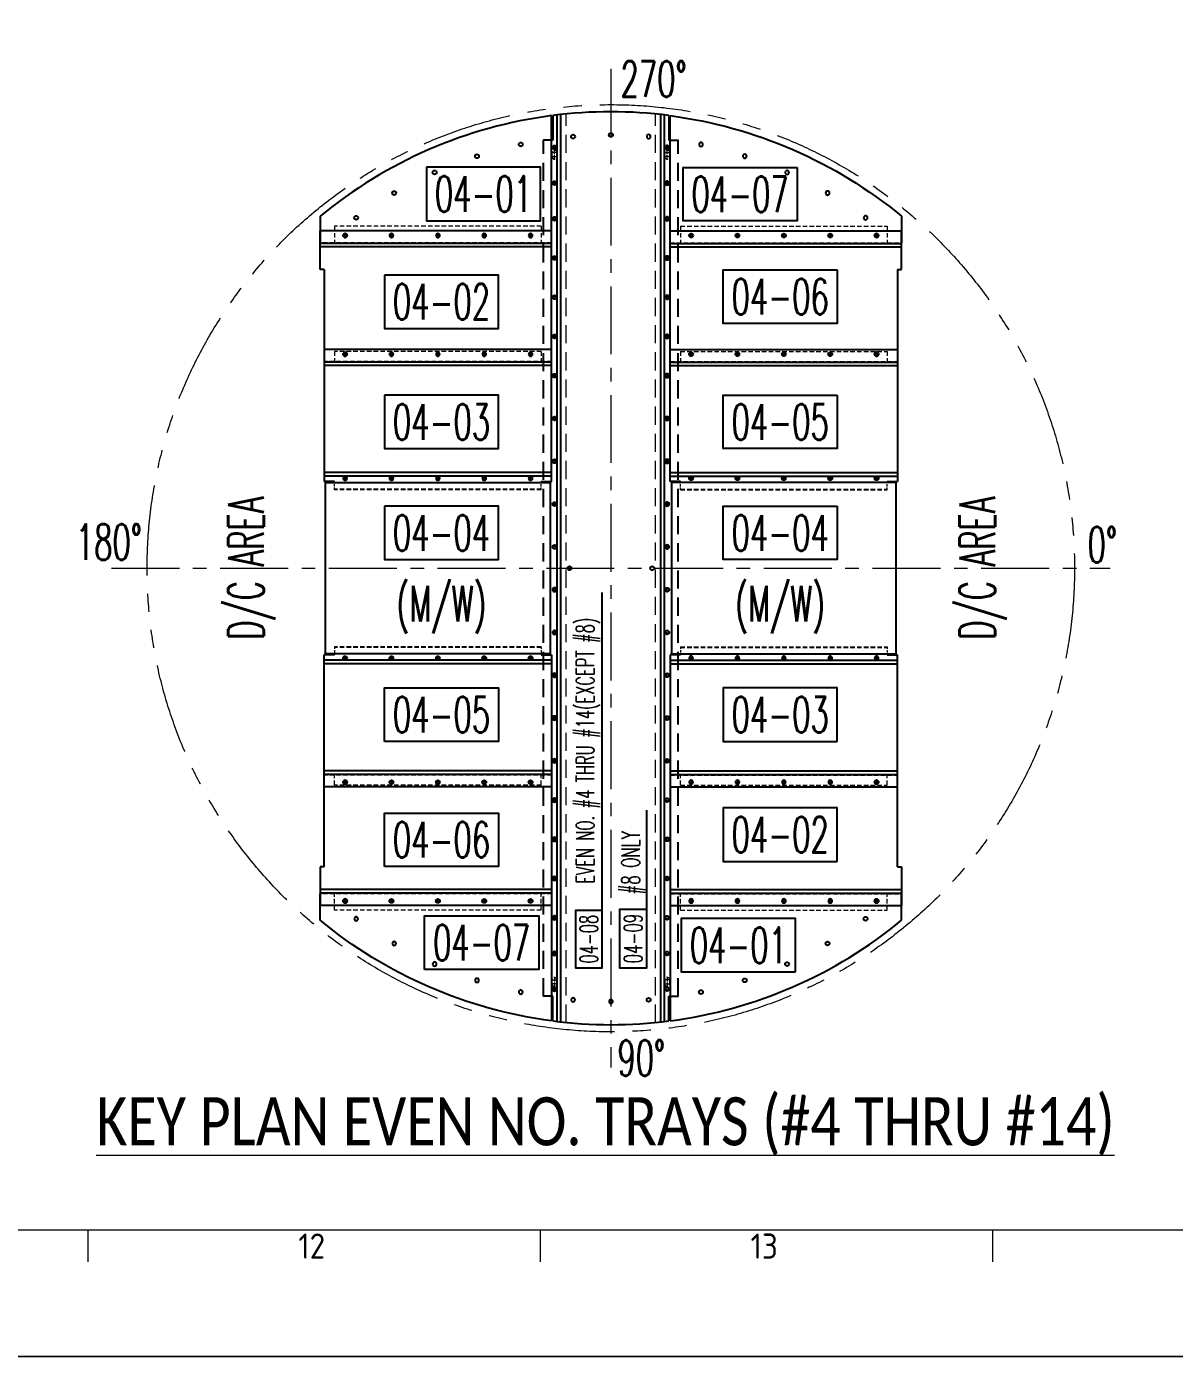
# Model space of a CAD drawing. Header units: inches. Extents: x -15980 to 45789, y -23276 to 2417.
# Drawn here: x 9335 to 10944, y -20343 to -18479 of the extents above; entities that cross this region are included whole.
import ezdxf
from ezdxf.enums import TextEntityAlignment as Align

# ---------------------------------------------------------------- set-up
doc = ezdxf.new("R2010")
doc.units = ezdxf.units.IN
doc.header["$MEASUREMENT"] = 0
for name, pattern in [('CENTER', [50.8, 31.75, -6.35, 6.35, -6.35]), ('CENTERX2', [101.6, 63.5, -12.7, 12.7, -12.7]), ('HIDDENX2', [19.05, 12.7, -6.35]), ('PHANTOMX2', [127, 63.5, -12.7, 12.7, -12.7, 12.7, -12.7])]:
    doc.linetypes.add(name, pattern=pattern)
for name, color, linetype, lineweight in [('CADRE', 254, 'Continuous', 5), ('Center line', 181, 'CENTER', 5), ('CENTER LINES', 181, 'CENTERX2', 5), ('HATCH', 130, 'PHANTOMX2', 9), ('HIDDEN LINES', 211, 'HIDDENX2', 5), ('Plot Plan', 9, 'Continuous', 0), ('TEXT', 2, 'Continuous', 13)]:
    doc.layers.add(name, color=color, linetype=linetype, lineweight=lineweight)
doc.layers.add('dim', color=82, linetype='Continuous')
doc.styles.add('ISO Proportional', font='isocp.shx')
doc.styles.add('ROMANS', font='ROMANS.shx', dxfattribs={"width": 0.9, "bigfont": '@extfont2.shx'})
doc.styles.add('style4', font='calibri.ttf')

# ---------------------------------------------------------------- blocks, each defined once
blk = doc.blocks.new('A$C0b408d54')
blk.add_lwpolyline([(0, 480), (630, 480), (630, 0), (0, 0)], close=True)
blk = doc.blocks.new('A$C6a3627fe')
blk.add_circle((6.1, 6.1), 5.5)
at = {"layer": 'CENTER LINES'}
for p, q in [((0, 6.1), (12.1, 6.1)), ((6.1, 0), (6.1, 12.1))]:
    blk.add_line(p, q, dxfattribs=at)
blk = doc.blocks.new('A$C4fba82f2')
for p, q in [((638, 358), (0, 358)), ((638, 348.1), (0, 348.1)), ((638, 48), (0, 48)), ((638, 38.1), (0, 38.1)), ((29, 23), (0, 23)), ((609, 23), (638, 23))]:
    blk.add_line(p, q)
blk.add_lwpolyline([(638, 23), (638, 393), (0, 393), (0, 23)])
at = {"layer": 'HIDDEN LINES', "ltscale": 0.5}
for p, q in [((29, 0), (29, 23)), ((609, 0), (609, 23))]:
    blk.add_line(p, q, dxfattribs=at)
at = {"layer": 'HIDDEN LINES'}
for p, q in [((609, 2), (29, 2)), ((609, 0), (29, 0)), ((609, 0), (609, 3))]:
    blk.add_line(p, q, dxfattribs=at)
blk.add_blockref('A$C6a3627fe', (53, 374))
at = {"xscale": -1}
for p in [(195.1, 374), (325.1, 374), (455.1, 374), (585.1, 374), (65.1, 26), (195.1, 26), (325.1, 26), (455.1, 26), (585.1, 26)]:
    blk.add_blockref('A$C6a3627fe', p, dxfattribs=at)
blk = doc.blocks.new('A$C6dbf9a00')
for p, q in [((-11, 259.5), (-11, 368)), ((638, 333), (-11, 333)), ((638, 323.1), (-11, 323.1)), ((0, 259.5), (-11, 259.5))]:
    blk.add_line(p, q)
for points in [[(638, 2), (638, 368), (-11, 368)], [(0, 259.5), (0, 2)]]:
    blk.add_lwpolyline(points)
at = {"layer": 'HIDDEN LINES'}
for p, q in [((638, 2), (0, 2)), ((29, 30), (29, 0)), ((609, 30), (29, 30)), ((609, 0), (29, 0)), ((609, 30), (609, 0))]:
    blk.add_line(p, q, dxfattribs=at)
blk.add_blockref('A$C6a3627fe', (53, 348.9))
at = {"xscale": -1}
for p in [(195.1, 348.9), (325.1, 348.9), (455.1, 348.9), (585.1, 348.9), (65.1, 16), (195.1, 16), (325.1, 16), (455.1, 16), (585.1, 16)]:
    blk.add_blockref('A$C6a3627fe', p, dxfattribs=at)
blk = doc.blocks.new('A$C2ccb66f0')
blk.add_circle((5.5, 5.5), 5.5)
blk = doc.blocks.new('A$C6bf44817')
for p, q in [((943.1, 172.1), (943.1, 528.3)), ((294.1, 246.1), (294.1, 172.1))]:
    blk.add_line(p, q)
blk.add_arc((1109.1, -740.9), 1280, 97.4515, 129.5476)
at = {"layer": 'HIDDEN LINES'}
for p, q in [((914.1, 218.1), (334.1, 218.1)), ((334.1, 218.1), (334.1, 170.1)), ((914.1, 218.1), (914.1, 170.1)), ((943.1, 172.1), (294.1, 172.1)), ((914.1, 170.1), (334.1, 170.1))]:
    blk.add_line(p, q, dxfattribs=at)
for p, rotation in [((852.3, 441), 12), ((730.2, 407.7), 18.00000000000001), ((612.2, 361.8), 24.00000000000002), ((499.6, 303.8), 30.00000000000003), ((393.8, 234.3), 36.00000000000001)]:
    blk.add_blockref('A$C2ccb66f0', p, dxfattribs=dict(rotation=rotation))
at = {"xscale": -1}
for p in [(370.2, 186), (500.2, 186), (630.2, 186), (760.2, 186), (890.2, 186)]:
    blk.add_blockref('A$C6a3627fe', p, dxfattribs=at)
blk = doc.blocks.new('A$Cee575e1b')
blk.add_circle((7.5, 7.5), 5.5)
at = {"layer": 'Center line', "ltscale": 0.1}
for p, q in [((15, 7.5), (0, 7.5)), ((7.5, 15), (7.5, 0))]:
    blk.add_line(p, q, dxfattribs=at)
blk = doc.blocks.new('A$C94807fe4')
for p, q in [((664.3, 1346.4), (664.3, 1311.6)), ((670.8, 76), (670.8, 1347.2)), ((675.8, 75.4), (675.8, 1347.7)), ((815.8, 75.4), (815.8, 1347.7)), ((820.8, 76), (820.8, 1347.2)), ((827.3, 1346.4), (827.3, 1311.6)), ((664.3, 1311.6), (650.8, 1311.6)), ((827.3, 1311.6), (840.8, 1311.6)), ((664.3, 111.6), (650.8, 111.6)), ((664.3, 76.8), (664.3, 111.6)), ((827.3, 111.6), (840.8, 111.6)), ((827.3, 76.8), (827.3, 111.6))]:
    blk.add_line(p, q)
for centre in [(687.8, 711.6), (803.8, 711.6)]:
    blk.add_circle(centre, 2.75)
for start, end in [(82.6839, 97.3161), (262.6839, 277.3161)]:
    blk.add_arc((745.8, 711.6), 640, start, end)
at = {"layer": 'Center line', "ltscale": 3}
for p, q in [((745.8, 1411.6), (745.8, 11.6)), ((45.8, 711.6), (1445.8, 711.6))]:
    blk.add_line(p, q, dxfattribs=at)
at = {"layer": 'Center line', "ltscale": 0.2}
for p, q in [((670.3, 1294.3), (663.3, 1294.3)), ((663.3, 1288.8), (670.3, 1288.8)), ((666.8, 1284.6), (666.8, 1298.5)), ((821.3, 1294.3), (828.3, 1294.3)), ((828.3, 1288.8), (821.3, 1288.8)), ((824.8, 1284.6), (824.8, 1298.5)), ((663.3, 134.3), (670.3, 134.3)), ((666.8, 138.5), (666.8, 124.6)), ((828.3, 134.3), (821.3, 134.3)), ((824.8, 138.5), (824.8, 124.6)), ((670.3, 128.8), (663.3, 128.8)), ((821.3, 128.8), (828.3, 128.8))]:
    blk.add_line(p, q, dxfattribs=at)
at = {"layer": 'HATCH', "ltscale": 2}
blk.add_circle((745.8, 711.6), 650, dxfattribs=at)
at = {"layer": 'HIDDEN LINES', "ltscale": 2}
for p, q in [((683.3, 74.6), (683.3, 1348.5)), ((808.3, 74.6), (808.3, 1348.5)), ((650.8, 111.6), (650.8, 1311.6)), ((651.8, 111.6), (651.8, 1311.6)), ((839.8, 111.6), (839.8, 1311.6)), ((840.8, 111.6), (840.8, 1311.6))]:
    blk.add_line(p, q, dxfattribs=at)
at = {"layer": 'HIDDEN LINES', "ltscale": 0.5}
for points in [[(670.3, 1294.3, 1), (663.3, 1294.3), (663.3, 1288.8, 1), (670.3, 1288.8)], [(821.3, 1294.3, -1), (828.3, 1294.3), (828.3, 1288.8, -1), (821.3, 1288.8)], [(670.3, 128.8, -1), (663.3, 128.8), (663.3, 134.3, -1), (670.3, 134.3)], [(821.3, 128.8, 1), (828.3, 128.8), (828.3, 134.3, 1), (821.3, 134.3)]]:
    blk.add_lwpolyline(points, format="xyb", close=True, dxfattribs=at)
at = {"yscale": 0.5, "zscale": 0.5}
for name, p, xscale in [('A$C6bf44817', (191.3, 1082), 0.5), ('A$C6bf44817', (1300.4, 1082), -0.5), ('A$Cee575e1b', (663.1, 1297.8), 0.5), ('A$C2ccb66f0', (743.1, 1316.3), 0.5), ('A$Cee575e1b', (828.6, 1297.8), -0.5), ('A$Cee575e1b', (663.1, 1247.8), 0.5), ('A$Cee575e1b', (828.6, 1247.8), -0.5), ('A$Cee575e1b', (663.1, 1197.8), 0.5), ('A$Cee575e1b', (828.6, 1197.8), -0.5), ('A$C6dbf9a00', (343.8, 1000.6), 0.5), ('A$C6dbf9a00', (1147.8, 1000.6), -0.5), ('A$Cee575e1b', (663.1, 1142.8), 0.5), ('A$Cee575e1b', (828.6, 1142.8), -0.5), ('A$Cee575e1b', (663.1, 1087.8), 0.5), ('A$Cee575e1b', (828.6, 1087.8), -0.5), ('A$Cee575e1b', (663.1, 1032.8), 0.5), ('A$Cee575e1b', (828.6, 1032.8), -0.5), ('A$C4fba82f2', (343.8, 821.6), 0.5), ('A$C4fba82f2', (1147.8, 821.6), -0.5), ('A$Cee575e1b', (663.1, 977.8), 0.5), ('A$Cee575e1b', (828.6, 977.8), -0.5), ('A$Cee575e1b', (663.1, 917.8), 0.5), ('A$Cee575e1b', (828.6, 917.8), -0.5), ('A$Cee575e1b', (663.1, 857.8), 0.5), ('A$Cee575e1b', (828.6, 857.8), -0.5), ('A$C0b408d54', (345.8, 591.6), 0.5), ('A$C0b408d54', (1145.8, 591.6), -0.5), ('A$Cee575e1b', (663.1, 797.8), 0.5), ('A$Cee575e1b', (828.6, 797.8), -0.5), ('A$Cee575e1b', (663.1, 737.8), 0.5), ('A$Cee575e1b', (828.6, 737.8), -0.5)]:
    blk.add_blockref(name, p, dxfattribs=dict(at, xscale=xscale))
for name, p, xscale, yscale, zscale, rotation in [('A$C2ccb66f0', (690.4, 1313.8), 0.5, 0.5, 0.5, 5.000000000000009), ('A$C2ccb66f0', (801.3, 1313.8), -0.5, 0.5, 0.5, 355), ('A$Cee575e1b', (663.1, 685.3), -0.5, 0.5, 0.5, 180), ('A$Cee575e1b', (828.6, 685.3), 0.5, 0.5, 0.5, 180), ('A$Cee575e1b', (663.1, 625.3), -0.5, 0.5, 0.5, 180), ('A$Cee575e1b', (828.6, 625.3), 0.5, 0.5, 0.5, 180), ('A$C4fba82f2', (343.8, 601.6), -0.5, 0.5, 0.5, 180), ('A$C4fba82f2', (1147.8, 601.6), 0.5, 0.5, 0.5, 180), ('A$Cee575e1b', (663.1, 565.3), -0.5, 0.5, 0.5, 180), ('A$Cee575e1b', (828.6, 565.3), 0.5, 0.5, 0.5, 180), ('A$Cee575e1b', (663.1, 505.3), -0.5, 0.5, 0.5, 180), ('A$Cee575e1b', (828.6, 505.3), 0.5, 0.5, 0.5, 180), ('A$Cee575e1b', (663.1, 445.3), -0.5, 0.5, 0.5, 180), ('A$Cee575e1b', (828.6, 445.3), 0.5, 0.5, 0.5, 180), ('A$C6dbf9a00', (343.8, 422.6), -0.5, 0.5, 0.5, 180), ('A$C6dbf9a00', (1147.8, 422.6), 0.5, 0.5, 0.5, 180), ('A$Cee575e1b', (663.1, 390.3), -0.5, 0.5, 0.5, 180), ('A$Cee575e1b', (828.6, 390.3), 0.5, 0.5, 0.5, 180), ('A$Cee575e1b', (663.1, 335.3), -0.5, 0.5, 0.5, 180), ('A$Cee575e1b', (828.6, 335.3), 0.5, 0.5, 0.5, 180), ('A$Cee575e1b', (663.1, 280.3), -0.5, 0.5, 0.5, 180), ('A$Cee575e1b', (828.6, 280.3), 0.5, 0.5, 0.5, 180), ('A$C6bf44817', (191.3, 341.1), -0.5, 0.5, 0.5, 180), ('A$C6bf44817', (1300.4, 341.1), 0.5, 0.5, 0.5, 180), ('A$Cee575e1b', (663.1, 225.3), -0.5, 0.5, 0.5, 180), ('A$Cee575e1b', (828.6, 225.3), 0.5, 0.5, 0.5, 180), ('A$Cee575e1b', (663.1, 175.3), -0.5, 0.5, 0.5, 180), ('A$Cee575e1b', (828.6, 175.3), 0.5, 0.5, 0.5, 180), ('A$Cee575e1b', (663.1, 125.3), -0.5, 0.5, 0.5, 180), ('A$Cee575e1b', (828.6, 125.3), 0.5, 0.5, 0.5, 180), ('A$C2ccb66f0', (690.4, 109.4), -0.5000000000000006, 0.5000000000000006, 0.5, 175), ('A$C2ccb66f0', (743.1, 106.8), -0.5, 0.5, 0.5, 180), ('A$C2ccb66f0', (801.3, 109.4), 0.5000000000000006, 0.5000000000000006, 0.5000000000000006, 185)]:
    blk.add_blockref(name, p, dxfattribs=dict(xscale=xscale, yscale=yscale, zscale=zscale, rotation=rotation))
at = {"layer": 'TEXT', "ltscale": 0.5, "style": 'ROMANS', "width": 0.6}
for s, rotation, p in [('270%%D', 359.9999, (805.7, 1397.6)), ('D/C AREA', 89.9999, (234.3, 711.6)), ('D/C AREA', 89.9999, (1259.4, 711.6)), ('180%%D', 359.9999, (42.1, 748.2)), ('0%%D', 359.9999, (1434.7, 744.5)), ('90%%D', 359.9999, (788.4, 25))]:
    blk.add_text(s, height=50, rotation=rotation, dxfattribs=at).set_placement(p, align=Align.MIDDLE_CENTER)
blk = doc.blocks.new('A$Cffbbda54')
at = {"layer": 'dim'}
for p, q in [((62.1, 99.4), (508, 99.4)), ((63.7, 36.8), (203, 36.8))]:
    blk.add_line(p, q, dxfattribs=at)
for points in [[(62.1, 99.4), (62.1, 136.9), (-17.9, 136.9), (-17.9, 99.4)], [(63.7, 36.8), (63.7, 75), (-17.9, 75), (-17.9, 36.8)]]:
    blk.add_lwpolyline(points, close=True, dxfattribs=at)
at = {"layer": 'TEXT', "ltscale": 0.5, "style": 'ROMANS', "width": 0.6}
for s, height, p in [('04-08', 25, (22.1, 118.1)), ('EVEN NO. #4 THRU #14(EXCEPT #8)', 25, (286.3, 123.2)), ('#8 ONLY', 25.5, (129.3, 59.3)), ('04-09', 25.5, (22.9, 55.9))]:
    blk.add_text(s, height=height, rotation=0.0001, dxfattribs=at).set_placement(p, align=Align.MIDDLE_CENTER)
blk = doc.blocks.new('A$Ceb6babff')
at = {"layer": 'CADRE', "color": 2}
for p, q in [((7152.5, 132.6), (7152.5, 176.8)), ((7786.6, 132.6), (7786.6, 176.8)), ((8420.8, 132.6), (8420.8, 176.8))]:
    blk.add_line(p, q, dxfattribs=at)
at = {"layer": 'CADRE', "color": 8}
blk.add_lwpolyline([(0, 0), (10500, 0), (10500, 7424.2), (0, 7424.2)], close=True, dxfattribs=at)
at = {"layer": 'CADRE', "color": 4}
blk.add_lwpolyline([(176.8, 7247.5), (10323.2, 7247.5), (10323.2, 176.8), (176.8, 176.8)], close=True, dxfattribs=at)
at = {"layer": 'Plot Plan', "linetype": 'ByBlock'}
blk.add_lwpolyline([(10500, 0), (0, 0), (0, 7424.2), (10500, 7424.2)], close=True, dxfattribs=at)
at = {"layer": 'CADRE', "color": 2, "style": 'ISO Proportional'}
for s, p in [('12', (7466, 154.7)), ('13', (8100.2, 154.7))]:
    blk.add_text(s, height=35.35, dxfattribs=at).set_placement(p, align=Align.MIDDLE)

msp = doc.modelspace()

# ---------------------------------------------------------------- linework, layer by layer
at = {"layer": 'dim'}
for points in [[(9895.779, -18675.857), (9895.779, -18750.857), (10055.779, -18750.857), (10055.779, -18675.857)], [(10415.521, -18676.226), (10415.521, -18751.226), (10255.521, -18751.226), (10255.521, -18676.226)], [(9836.959, -18827.124), (9836.959, -18902.124), (9996.959, -18902.124), (9996.959, -18827.124)], [(10471.779, -18819.899), (10471.779, -18894.899), (10311.779, -18894.899), (10311.779, -18819.899)], [(9836.959, -18995.487), (9836.959, -19070.487), (9996.959, -19070.487), (9996.959, -18995.487)], [(10471.779, -18995.487), (10471.779, -19070.487), (10311.779, -19070.487), (10311.779, -18995.487)], [(9836.959, -19151.07), (9836.959, -19226.07), (9996.959, -19226.07), (9996.959, -19151.07)], [(10471.779, -19151.07), (10471.779, -19226.07), (10311.779, -19226.07), (10311.779, -19151.07)], [(9836.959, -19480.868), (9836.959, -19405.868), (9996.959, -19405.868), (9996.959, -19480.868)], [(10471.779, -19480.868), (10471.779, -19405.868), (10311.779, -19405.868), (10311.779, -19480.868)], [(10471.779, -19649.231), (10471.779, -19574.231), (10311.779, -19574.231), (10311.779, -19649.231)], [(9836.959, -19656.456), (9836.959, -19581.456), (9996.959, -19581.456), (9996.959, -19656.456)], [(9893.217, -19800.642), (9893.217, -19725.642), (10053.217, -19725.642), (10053.217, -19800.642)], [(10413.117, -19804.264), (10413.117, -19729.264), (10253.117, -19729.264), (10253.117, -19804.264)]]:
    msp.add_lwpolyline(points, close=True, dxfattribs=at)

# ---------------------------------------------------------------- block references
for name, p in [('A$Ceb6babff', (2269.117, -20343.245)), ('A$C94807fe4', (9408.541, -19949.755))]:
    msp.add_blockref(name, p)
at = {"rotation": 90}
msp.add_blockref('A$Cffbbda54', (10241.56, -19780.335), dxfattribs=at)

# ---------------------------------------------------------------- texts
at = {"layer": 'TEXT', "ltscale": 0.5, "style": 'ROMANS', "width": 0.6}
for s, rotation, p in [('04-01', 0.000056, (9975.779, -18713.357)), ('04-07', 359.999944, (10335.521, -18713.726)), ('04-02', 0.000056, (9916.959, -18864.624)), ('04-06', 359.999944, (10391.779, -18857.399)), ('04-03', 0.000056, (9916.959, -19032.987)), ('04-05', 359.999944, (10391.779, -19032.987)), ('04-04', 0.000056, (9916.959, -19188.57)), ('04-04', 359.999944, (10391.779, -19188.57)), ('(M/W)', 359.999944, (9916.959, -19287.785)), ('(M/W)', 0.000056, (10391.779, -19287.785)), ('04-05', 359.999944, (9916.959, -19443.368)), ('04-03', 0.000056, (10391.779, -19443.368)), ('04-06', 359.999944, (9916.959, -19618.956)), ('04-02', 0.000056, (10391.779, -19611.731)), ('04-07', 359.999944, (9973.217, -19763.142)), ('04-01', 0.000056, (10333.117, -19766.764))]:
    msp.add_text(s, height=50, rotation=rotation, dxfattribs=at).set_placement(p, align=Align.MIDDLE_CENTER)
at = {"layer": 'TEXT', "style": 'style4', "width": 0.8}
msp.add_text('%%UKEY PLAN EVEN NO. TRAYS (#4 THRU #14)', height=67.5, dxfattribs=at).set_placement((10146.766, -20013.631), align=Align.MIDDLE_CENTER)

doc.saveas('drawing.dxf')
